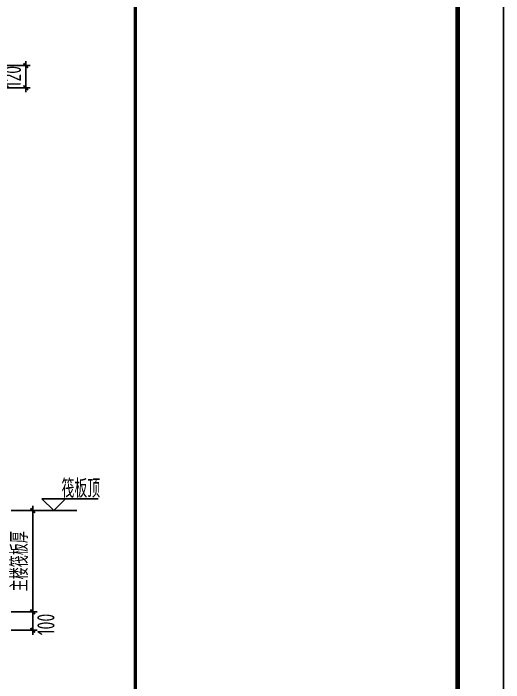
# Model space of a CAD drawing. Extents: x 393367 to 3005760, y 4998 to 826018.
# Drawn here: x 2263874 to 2274524, y 542506 to 557049 of the extents above; entities that cross this region are included whole.
import ezdxf

# ---------------------------------------------------------------- set-up
doc = ezdxf.new("R2010")
doc.units = 0
doc.header["$LTSCALE"] = 1000
doc.layers.get('0').update_dxf_attribs({"linetype": 'CONTINUOUS'})
doc.layers.get('Defpoints').update_dxf_attribs({"linetype": 'CONTINUOUS'})
for name, color, linetype in [('-TK', 7, 'CONTINUOUS'), ('DIM', 3, 'CONTINUOUS'), ('DIM_ELEV', 3, 'CONTINUOUS'), ('PUB_TEXT', 7, 'CONTINUOUS'), ('图框', 7, 'CONTINUOUS')]:
    doc.layers.add(name, color=color, linetype=linetype)
doc.layers.add('yichutu', color=7, linetype='CONTINUOUS', true_color=0xffffff, plot=False)
doc.layers.add('筏板基础', color=7, linetype='CONTINUOUS', lineweight=18)
doc.styles.add('TSSD_Dimension', font='Tssdeng.shx', dxfattribs={"width": 0.7, "bigfont": 'hztxt.shx'})
doc.styles.add('TSSD_Rein', font='Tssdeng.shx', dxfattribs={"width": 0.7, "bigfont": 'hztxt.shx'})
doc.dimstyles.new('TSSD_100_100', dxfattribs={"dimtxt": 300, "dimasz": 100, "dimexe": 100, "dimexo": 200, "dimgap": 100, "dimtad": 1, "dimdec": 0, "dimzin": 0, "dimdsep": 46, "dimtxsty": 'TSSD_Dimension', "dimblk": 'ARCHTICK', "dimcen": 0, "dimdle": 100, "dimclrt": 7, "dimadec": 0, "dimazin": 0, "dimtfac": 1, "dimtdec": 0, "dimtix": 1, "dimtmove": 2, "dimatfit": 0, "dimfxl": 1, "dimtolj": 1, "dimtzin": 0, "dimarcsym": 0})
doc.dimstyles.new('TSSD_25_100', dxfattribs={"dimtxt": 300, "dimasz": 100, "dimexe": 100, "dimexo": 250, "dimgap": 100, "dimtad": 1, "dimdec": 0, "dimlfac": 0.25, "dimzin": 0, "dimdsep": 46, "dimtxsty": 'TSSD_Dimension', "dimblk": 'ARCHTICK', "dimcen": 0, "dimdle": 100, "dimclrt": 7, "dimadec": 0, "dimazin": 0, "dimtfac": 1, "dimtdec": 0, "dimtix": 1, "dimtmove": 2, "dimatfit": 3, "dimfxl": 1, "dimtolj": 1, "dimtzin": 0, "dimarcsym": 0})

# ---------------------------------------------------------------- blocks, each defined once
blk = doc.blocks.new('A1')
blk.add_lwpolyline([(0, 59400), (0, 0), (84100, 0), (84100, 59400)], close=True)
at = {"const_width": 100}
blk.add_lwpolyline([(2500, 58400), (2500, 1000), (83100, 1000), (83100, 58400)], close=True, dxfattribs=at)
at = {"layer": '图框', "const_width": 70}
blk.add_lwpolyline([(76100, 1000), (76100, 58400)], dxfattribs=at)
blk = doc.blocks.new('_ArchTick')
at = {"color": 0, "linetype": 'ByBlock', "const_width": 0.4}
blk.add_lwpolyline([(-0.5, -0.5), (0.5, 0.5)], dxfattribs=at)
blk = doc.blocks.new('*D3465')
at = {"layer": 'Defpoints', "color": 0}
for p in [(2263578, 546244), (2263578, 544044), (2264294, 544044)]:
    blk.add_point(p, dxfattribs=at)
at = {"layer": 'DIM', "color": 0, "lineweight": -2}
for p, q in [((2264294, 546344), (2264294, 543944)), ((2263828, 546244), (2264394, 546244)), ((2263828, 544044), (2264394, 544044))]:
    blk.add_line(p, q, dxfattribs=at)
at = {"layer": 'DIM', "color": 0, "lineweight": -2, "xscale": 100, "yscale": 100, "zscale": 100}
for p, rotation in [((2264294, 546244), 90), ((2264294, 544044), 270)]:
    blk.add_blockref('_ArchTick', p, dxfattribs=dict(at, rotation=rotation))
at = {"layer": 'DIM', "color": 7, "insert": (2264006, 545144), "char_height": 375, "attachment_point": 5, "rotation": 90, "style": 'TSSD_Dimension'}
blk.add_mtext('\\A1;主楼筏板厚', dxfattribs=at)
blk = doc.blocks.new('*D3466')
at = {"layer": 'Defpoints', "color": 0}
for p in [(2263578, 544044), (2263578, 543644), (2264294, 543644)]:
    blk.add_point(p, dxfattribs=at)
at = {"layer": 'DIM', "color": 0, "lineweight": -2}
for p, q in [((2264294, 544144), (2264294, 543544)), ((2263828, 544044), (2264394, 544044)), ((2263828, 543644), (2264394, 543644))]:
    blk.add_line(p, q, dxfattribs=at)
at = {"layer": 'DIM', "color": 0, "lineweight": -2, "xscale": 100, "yscale": 100, "zscale": 100}
for p, rotation in [((2264294, 544044), 90), ((2264294, 543644), 270)]:
    blk.add_blockref('_ArchTick', p, dxfattribs=dict(at, rotation=rotation))
at = {"layer": 'DIM', "color": 7, "insert": (2264581, 543769), "char_height": 375, "attachment_point": 5, "rotation": 90, "style": 'TSSD_Dimension'}
blk.add_mtext('\\A1;100', dxfattribs=at)
blk = doc.blocks.new('*D3480')
at = {"layer": 'Defpoints', "color": 0}
for p in [(2253262, 553063), (2255042, 549508), (2255572, 549063), (2255572, 549063), (2265234, 549063)]:
    blk.add_point(p, dxfattribs=at)
at = {"layer": '筏板基础', "color": 0, "lineweight": -2}
blk.add_line((2255372, 549063), (2254780, 549063), dxfattribs=at)
blk.add_arc((2255572, 549063), 692, 120, 180, dxfattribs=at)
at = {"layer": '筏板基础', "color": 0, "lineweight": -2, "xscale": 100, "yscale": 100, "zscale": 100}
for p, rotation in [((2255226, 549662), 30.00000000000892), ((2254880, 549063), 270.0000000000036)]:
    blk.add_blockref('_ArchTick', p, dxfattribs=dict(at, rotation=rotation))
at = {"layer": '筏板基础', "color": 7, "lineweight": 35, "insert": (2254756, 549534), "char_height": 300, "attachment_point": 5, "rotation": 60, "style": 'TSSD_Dimension'}
blk.add_mtext('\\A1;60°', dxfattribs=at)
blk = doc.blocks.new('*D3484')
at = {"layer": 'Defpoints', "color": 0}
for p in [(2263288, 555914), (2263288, 555434), (2264142, 555434)]:
    blk.add_point(p, dxfattribs=at)
at = {"layer": 'DIM', "color": 0, "lineweight": -2}
for p, q in [((2264142, 555914), (2264142, 556014)), ((2263538, 555914), (2264242, 555914)), ((2264142, 555914), (2264142, 555434)), ((2263538, 555434), (2264242, 555434)), ((2264142, 555434), (2264142, 555334))]:
    blk.add_line(p, q, dxfattribs=at)
at = {"layer": 'DIM', "color": 0, "lineweight": -2, "xscale": 100, "yscale": 100, "zscale": 100}
for p, rotation in [((2264142, 555914), 270), ((2264142, 555434), 90)]:
    blk.add_blockref('_ArchTick', p, dxfattribs=dict(at, rotation=rotation))
at = {"layer": 'DIM', "color": 7, "insert": (2263854, 555674), "char_height": 375, "attachment_point": 5, "rotation": 90, "style": 'TSSD_Dimension'}
blk.add_mtext('\\A1;120', dxfattribs=at)
blk = doc.blocks.new('yct-841-594-84100-59400-100-1000')
at = {"layer": 'yichutu', "color": 7, "true_color": 0xffffff}
blk.add_lwpolyline([(0, 0), (0, 59400), (84100, 59400), (84100, 0)], close=True, dxfattribs=at)

msp = doc.modelspace()

# ---------------------------------------------------------------- linework, layer by layer
at = {"layer": 'DIM_ELEV'}
for p, q in [((2264749.45056, 546243.6535), (2264490.25056, 546502.8535)), ((2264490.25056, 546502.8535), (2265719.16687, 546502.8535)), ((2264749.45056, 546243.6535), (2265008.65056, 546502.8535)), ((2264293.84568, 546243.6535), (2265252.80074, 546243.6535))]:
    msp.add_line(p, q, dxfattribs=at)

# ---------------------------------------------------------------- block references
at = {"layer": '-TK'}
msp.add_blockref('A1', (2190423.83801, 527962.12225), dxfattribs=at)
at = {"layer": 'yichutu'}
msp.add_blockref('yct-841-594-84100-59400-100-1000', (2190423.83801, 527962.12225), dxfattribs=at)

# ---------------------------------------------------------------- texts
at = {"layer": 'PUB_TEXT', "style": 'TSSD_Rein', "width": 0.7}
msp.add_text('筏板顶', height=400, dxfattribs=at).set_placement((2264919.61154, 546522.58598))

# ---------------------------------------------------------------- dimensions: what is measured, and where the dimension line sits
at = {"layer": 'DIM'}
dim = msp.add_linear_dim(base=(2264141.76464, 555433.99698), p1=(2263287.75558, 555913.99698), p2=(2263287.75558, 555433.99698), angle=90, dimstyle='TSSD_25_100', override={"dimtxt": 375}, dxfattribs=at)
dim.commit()
dim.dimension.update_dxf_attribs({"geometry": '*D3484', "text_midpoint": (2263854.26464, 555673.99698)})
dim = msp.add_linear_dim(base=(2264293.84568, 544043.6535), p1=(2263578.15591, 546243.6535), p2=(2263578.15591, 544043.6535), angle=90, text='主楼筏板厚', dimstyle='TSSD_25_100', override={"dimtxt": 375}, dxfattribs=at)
dim.commit()
dim.dimension.update_dxf_attribs({"geometry": '*D3465', "text_midpoint": (2264006.34568, 545143.6535)})
dim = msp.add_linear_dim(base=(2264293.84568, 543643.6535), p1=(2263578.15591, 544043.6535), p2=(2263578.15591, 543643.6535), angle=90, dimstyle='TSSD_25_100', override={"dimtxt": 375}, dxfattribs=at)
dim.commit()
dim.dimension.update_dxf_attribs({"geometry": '*D3466', "text_midpoint": (2264581.34568, 543768.81639), "dimtype": 160})
at = {"layer": '筏板基础', "color": 3, "lineweight": 35}
dim = msp.add_angular_dim_2l(base=(2255041.94996, 549507.57839), line1=((2255571.85611, 549062.93434), (2253262.45503, 553062.93434)), line2=((2255571.85611, 549062.93434), (2265233.73632, 549062.93434)), dimstyle='TSSD_100_100', dxfattribs=at)
dim.commit()
dim.dimension.update_dxf_attribs({"geometry": '*D3480', "text_midpoint": (2254756.28245, 549533.80601)})

doc.saveas('drawing.dxf')
